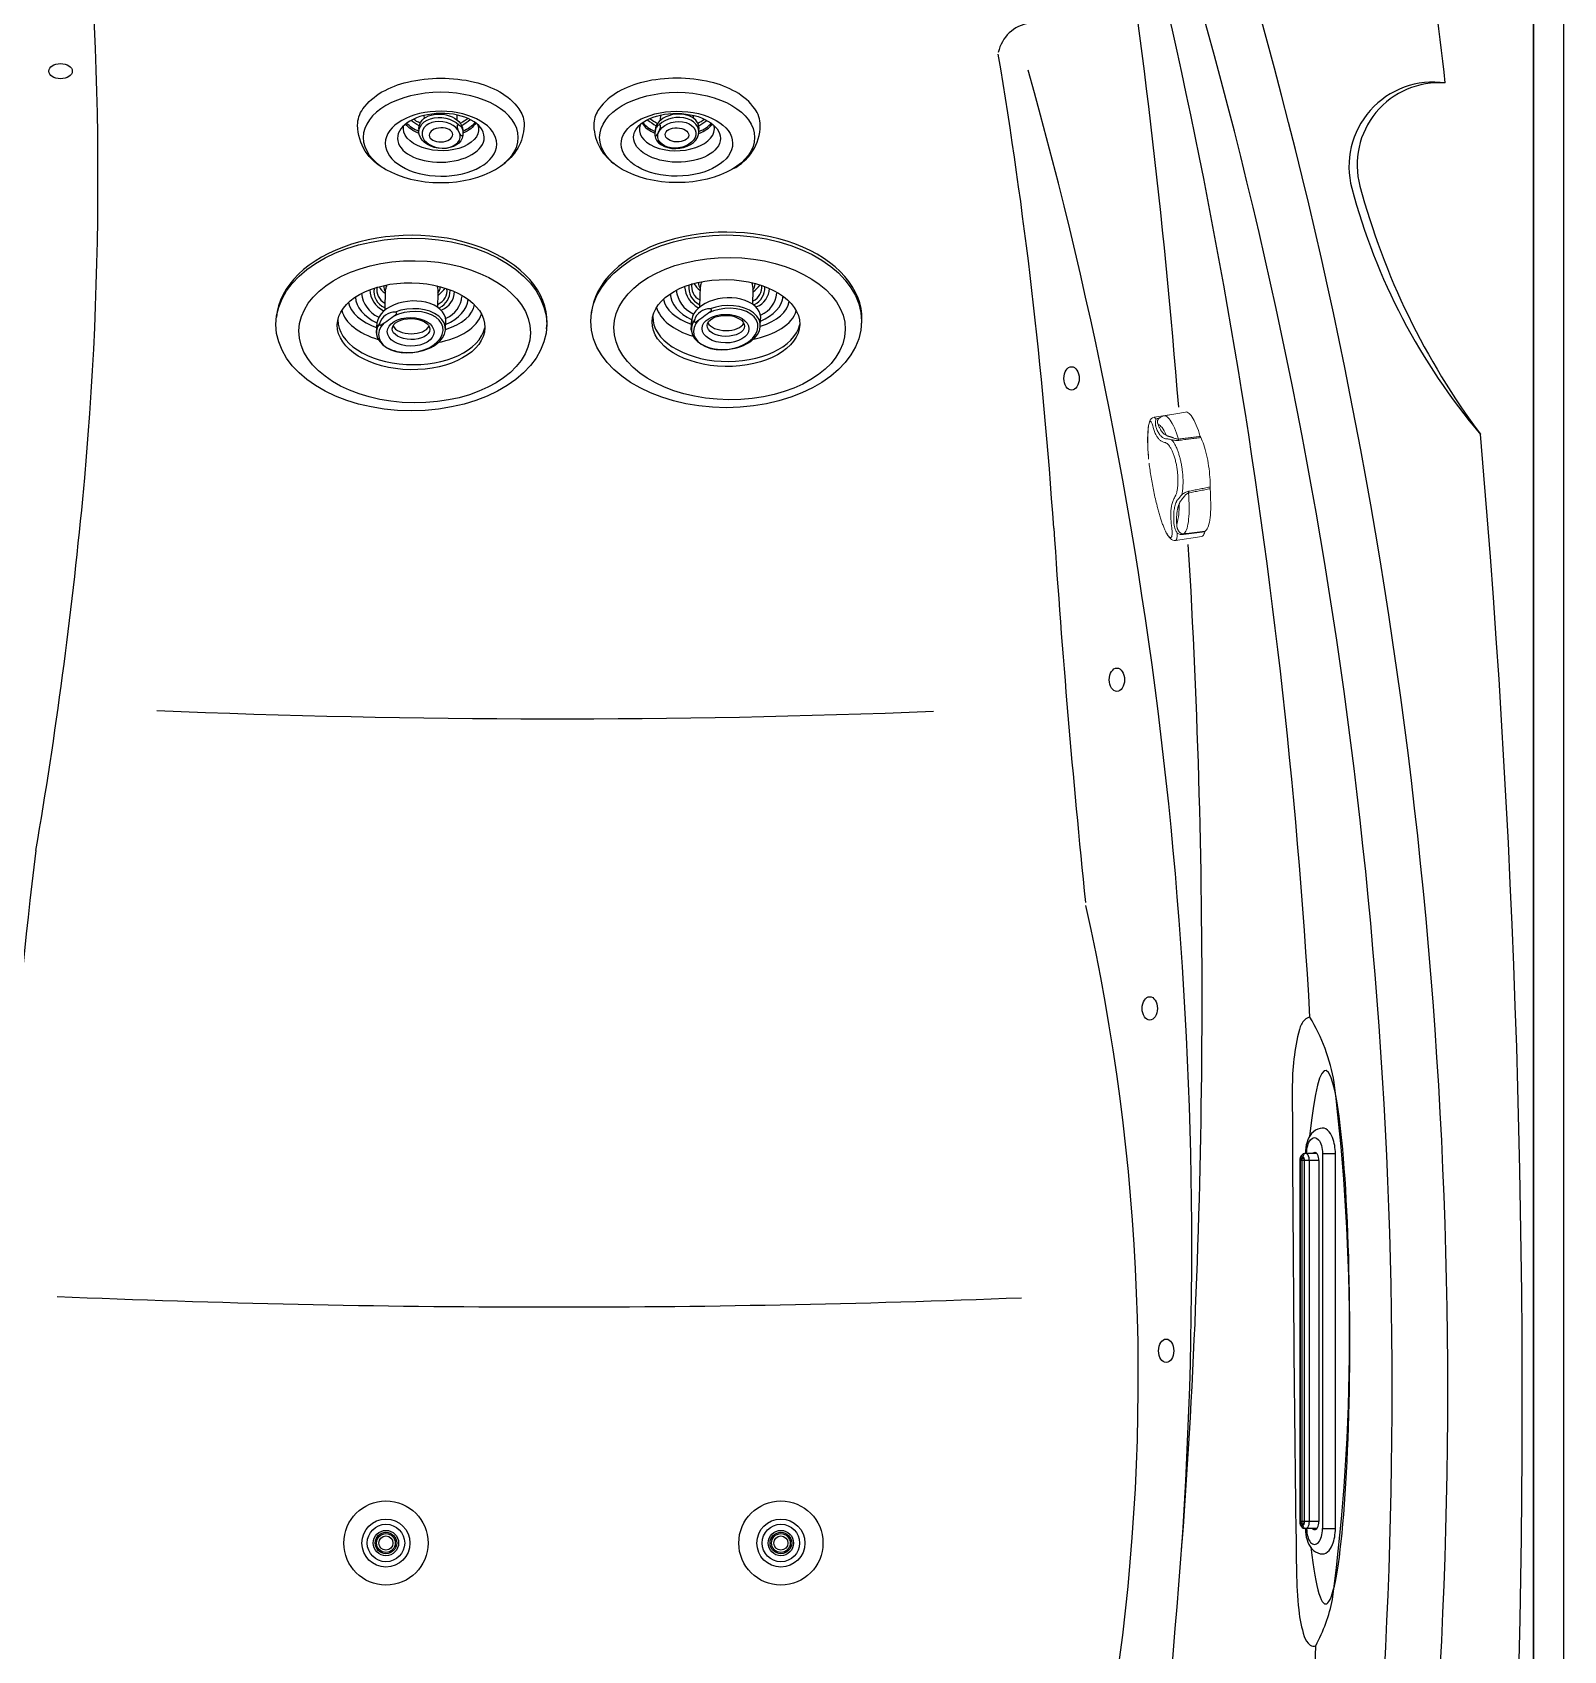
# Model space of a CAD drawing. Extents: x 528 to 612, y 788 to 934.
# Drawn here: x 579.63 to 612.3, y 842.09 to 876.61 of the extents above; entities that cross this region are included whole.
import ezdxf

# ---------------------------------------------------------------- set-up
doc = ezdxf.new("R2010")
doc.units = 0
doc.header["$MEASUREMENT"] = 0
for name, color, linetype in [('1', 4, 'Continuous'), ('1_CYAN', 4, 'Continuous'), ('2', 7, 'Continuous'), ('DIM', 3, 'Continuous')]:
    doc.layers.add(name, color=color, linetype=linetype)

# ---------------------------------------------------------------- blocks, each defined once
blk = doc.blocks.new('MJET')
at = {"layer": '1', "color": 3}
for p, q in [((-0.946, -0.157), (-0.852, -0.104)), ((-0.554, -0.74), (-0.502, -0.71))]:
    blk.add_line(p, q, dxfattribs=at)
at = {"layer": '1'}
blk.add_lwpolyline([(0.046, -2.04, 0.159602), (0.288, -1.764, 0.106361), (0.39, -1.23, 0.071169), (0.294, -0.656, 0.057483), (0, 0, 0.057483), (-0.436, 0.572, 0.071169), (-0.895, 0.93, 0.106361), (-1.412, 1.095, 0.139254), (-1.729, 1.037, 0.159602)], format="xyb", dxfattribs=at)
for centre, radius, start, end in [((-1.222, 0.134), 1.036, 119.3208, 174.577), ((-0.481, -1.132), 1.05, 236.7737, 300.1392)]:
    blk.add_arc(centre, radius, start, end, dxfattribs=at)
at = {"layer": '1', "color": 3}
for centre, radius, start, end in [((-0.134, -0.092), 0.966, 169.3755, 182.7087), ((-0.077, -0.06), 0.966, 172.9807, 184.5691), ((-1.256, -0.243), 0.0367, 125.7131, 173.0988), ((-1.077, -0.503), 0.352, 100.3995, 124.643), ((-1.136, -0.322), 0.165, 61.4818, 91.5367), ((-1.07, -0.2), 0.0266, 348.2864, 61.4818), ((-0.134, -0.092), 0.966, 238.8747, 251.0567), ((-0.077, -0.06), 0.966, 237.3676, 247.1634)]:
    blk.add_arc(centre, radius, start, end, dxfattribs=at)
at = {"layer": '1'}
blk.add_ellipse((-1.085, -0.649), major_axis=(-0.847, 1.421), ratio=0.582043, dxfattribs=at)
at = {"layer": '1', "color": 3}
for centre, major_axis, ratio in [((-1.202, -0.713), (-0.617, 1.016), 0.582633), ((-1.093, -0.651), (-0.462, 0.802), 0.562663), ((-1.041, -0.616), (-0.255, 0.321), 0.687109), ((-1.04, -0.617), (-0.121, 0.22), 0.601926)]:
    blk.add_ellipse(centre, major_axis=major_axis, ratio=ratio, dxfattribs=at)
for centre, major_axis, ratio, start_param, end_param in [((-0.931, -0.553), (-0.427, 0.679), 0.579291, 6.026519, 9.533585), ((-0.678, -0.427), (-0.427, 0.679), 0.579291, 6.578896, 7.179786), ((-0.644, -0.404), (-0.427, 0.679), 0.579291, 6.646969, 7.192996), ((-1.006, -0.596), (-0.285, 0.376), 0.697464, 6.107579, 11.857587), ((-1.168, -0.222), (-0.124, -0.017), 0.236606, 6.126494, 9.424778), ((-0.941, -0.561), (-0.285, 0.376), 0.697464, 2.921818, 6.286736), ((-0.678, -0.427), (-0.427, 0.679), 0.579291, 8.429339, 8.995074), ((-0.644, -0.404), (-0.427, 0.679), 0.579291, 8.436954, 8.937403)]:
    blk.add_ellipse(centre, major_axis=major_axis, ratio=ratio, start_param=start_param, end_param=end_param, dxfattribs=at)
blk = doc.blocks.new('WATERFALL')
at = {"layer": '1'}
for p, q in [((4, 0), (-4, 0)), ((-4, -0.396), (-3.999, -0.638)), ((-4, -0.632), (-3.999, -0.658)), ((-3.85, -0.351), (3.85, -0.351)), ((4, -0.396), (3.999, -0.638)), ((4, -0.632), (3.999, -0.658))]:
    blk.add_line(p, q, dxfattribs=at)
at = {"layer": '1', "color": 3, "linetype": 'Continuous'}
for p, q in [((-4, -0.273), (-4, 0)), ((4, -0.273), (4, 0.001)), ((-4, -0.273), (4, -0.273)), ((-3.9, -0.695), (-3.9, -0.679)), ((-3.85, -0.556), (3.85, -0.556)), ((-3.85, -0.556), (-3.85, -0.758)), ((3.85, -0.658), (-3.85, -0.658)), ((-3.85, -0.663), (3.85, -0.663)), ((3.85, -0.351), (3.85, -0.556)), ((3.85, -0.556), (3.85, -0.758)), ((3.9, -0.695), (3.9, -0.679)), ((-3.925, -0.695), (-3.925, -0.711)), ((-3.85, -0.718), (3.85, -0.718)), ((-3.85, -0.748), (3.85, -0.748)), ((3.925, -0.695), (3.925, -0.711))]:
    blk.add_line(p, q, dxfattribs=at)
at = {"layer": '1', "color": 3}
blk.add_line((-3.85, -0.351), (-3.85, -0.556), dxfattribs=at)
at = {"layer": '1', "linetype": 'Continuous'}
blk.add_line((-3.85, -0.758), (3.85, -0.758), dxfattribs=at)
at = {"layer": '1'}
for centre, radius, start, end in [((-4.005, -0.96), 0.96, 89.7026, 110.5473), ((4.005, -0.96), 0.96, 69.4527, 90.2974), ((-4.38, -0.276), 0.162, 137.3529, 196.1624), ((-4.219, -0.258), 0.323, 191.3089, 230.2531), ((-4.199, -0.443), 0.408, 110.5473, 137.3529), ((4.199, -0.443), 0.408, 42.6471, 69.4527), ((4.219, -0.258), 0.323, 309.7469, 348.6911), ((4.38, -0.276), 0.162, 343.8376, 42.6471), ((-4.094, -0.107), 0.519, 230.3167, 253.2943), ((-4.004, 0.171), 0.811, 252.8804, 270.2955), ((-3.91, -0.443), 0.11, 169.5931, 190.5464), ((-3.943, -0.453), 0.0809, 117.1348, 158.7066), ((-3.958, -0.443), 0.0631, 198.2934, 228.5703), ((-3.917, -0.652), 0.0826, 185.5312, 225.4143), ((-3.859, -0.606), 0.255, 87.9371, 118.1535), ((3.859, -0.606), 0.255, 61.8465, 92.0629), ((3.917, -0.652), 0.0826, 314.5857, 354.4688), ((3.943, -0.453), 0.0809, 21.2934, 62.8652), ((3.95, -0.633), 0.0493, 354.0691, 39.2593), ((3.958, -0.443), 0.0631, 311.4297, 341.7066), ((4.004, 0.171), 0.811, 269.7045, 287.1196), ((3.91, -0.443), 0.11, 349.4536, 10.4069), ((4.094, -0.107), 0.519, 286.7057, 309.6833), ((-3.858, -0.593), 0.166, 225.4143, 272.815), ((3.858, -0.593), 0.166, 267.185, 314.5857)]:
    blk.add_arc(centre, radius, start, end, dxfattribs=at)
at = {"layer": '1', "color": 3, "linetype": 'Continuous'}
for centre, radius, start, end in [((-3.95, -0.633), 0.0493, 140.7407, 185.9309), ((-3.933, -0.626), 0.0679, 190.5036, 252.9656), ((-3.93, -0.649), 0.0751, 119.3743, 140.7407), ((-3.86, -0.775), 0.22, 87.5101, 119.3743), ((-3.893, -0.7), 0.0319, 125.8154, 171.1791), ((-3.872, -0.73), 0.0693, 108.3606, 125.8154), ((-3.876, -0.7), 0.0321, 119.8351, 135.4578), ((-3.847, -0.805), 0.148, 91.2486, 108.3606), ((-3.867, -0.717), 0.0511, 107.1562, 119.8351), ((-3.85, -0.77), 0.106, 89.5501, 107.1562), ((3.86, -0.775), 0.22, 60.6257, 92.4899), ((3.847, -0.805), 0.148, 71.6394, 88.7514), ((3.85, -0.77), 0.106, 72.8438, 90.4499), ((3.867, -0.717), 0.0511, 60.1649, 72.8438), ((3.876, -0.7), 0.0321, 44.5422, 60.1649), ((3.872, -0.73), 0.0693, 54.1846, 71.6394), ((3.92, -0.673), 0.0225, 207.2341, 269.8666), ((3.893, -0.7), 0.0319, 8.8209, 54.1846), ((3.933, -0.626), 0.0679, 287.0344, 349.4964), ((3.93, -0.649), 0.0751, 39.2593, 60.6257), ((-3.922, -0.59), 0.105, 252.9656, 268.2617), ((-3.906, -0.711), 0.0194, 179.0129, 218.493), ((-3.881, -0.691), 0.0512, 218.493, 247.8988), ((-3.883, -0.693), 0.0165, 186.2572, 229.3653), ((-3.851, -0.619), 0.13, 247.8988, 270.493), ((-3.861, -0.667), 0.0505, 229.3653, 264.7528), ((-3.814, -0.15), 0.57, 264.7528, 266.3621), ((-3.814, -0.15), 0.57, 264.7528, 266.3621), ((3.814, -0.15), 0.57, 273.6379, 275.2472), ((3.851, -0.619), 0.13, 269.507, 292.1012), ((3.861, -0.667), 0.0505, 275.2472, 310.6347), ((3.883, -0.693), 0.0165, 310.6347, 353.7428), ((3.881, -0.691), 0.0512, 292.1012, 321.507), ((3.906, -0.711), 0.0194, 321.507, 0.9871), ((3.922, -0.59), 0.105, 271.7383, 287.0344)]:
    blk.add_arc(centre, radius, start, end, dxfattribs=at)
at = {"layer": '1', "color": 3, "linetype": 'Continuous', "extrusion": (0, 0, -1)}
blk.add_ellipse((-4, -0.443), major_axis=(0.34, 0), ratio=0.499996, start_param=1.570796, end_param=4.712389, dxfattribs=at)
at = {"layer": '1', "color": 3, "linetype": 'Continuous'}
blk.add_ellipse((4, -0.443), major_axis=(-0.34, 0), ratio=0.499996, start_param=1.570796, end_param=4.712389, dxfattribs=at)
blk = doc.blocks.new('LJET')
at = {"layer": '1', "color": 3}
for p, q in [((-2.143, -0.4), (-1.929, -0.301)), ((-1.616, -0.328), (-1.229, -0.136)), ((-1.031, -1.293), (-0.779, -1.168)), ((-1.359, -1.649), (-1.204, -1.578))]:
    blk.add_line(p, q, dxfattribs=at)
for centre, radius, start, end in [((-1.185, -0.242), 0.634, 124.3704, 182.4582), ((-1.11, -0.3), 0.54, 121.8745, 179.9724), ((-1.192, -0.272), 0.388, 109.9312, 183.3398), ((-1.168, -0.258), 0.324, 106.9548, 180.1627), ((-0.946, -0.194), 0.359, 144.2268, 174.9865), ((-1.112, -0.23), 0.177, 111.2597, 155.5931), ((-1.128, -0.353), 0.239, 90.6253, 115.0516), ((-1.95, -0.383), 0.00975, 134.2269, 197.8107), ((-1.923, -0.374), 0.0373, 197.8107, 245.45), ((-1.922, -0.411), 0.0494, 104.0054, 134.2269), ((1.345, 5.821), 7.042, 242.2026, 245.3315), ((-1.86, -0.695), 0.34, 25.5637, 102.515), ((-1.556, -0.428), 0.155, 255.7608, 264.2701), ((-1.569, -0.57), 0.0126, 258.2119, 332.1283), ((-1.615, -0.554), 0.0616, 339.2053, 5.2417), ((-0.798, -1.006), 0.405, 235.3586, 299.1938), ((-0.781, -1.02), 0.32, 232.3148, 304.5918), ((-0.32, 0.034), 1.313, 248.3685, 257.4553), ((-0.912, -0.836), 0.357, 291.7901, 318.489), ((-0.73, -0.978), 0.187, 256.6364, 300.2021), ((-0.81, -1.134), 0.554, 230.7677, 292.8421), ((-0.772, -1.077), 0.425, 229.4227, 296.953)]:
    blk.add_arc(centre, radius, start, end, dxfattribs=at)
for centre, major_axis, ratio in [((-1.734, -1.107), (-1.139, 2.191), 0.614195), ((-1.666, -0.983), (-0.712, 1.404), 0.589139), ((-1.775, -1.031), (-0.231, 0.443), 0.610172), ((-1.719, -1.01), (-0.181, 0.357), 0.559139)]:
    blk.add_ellipse(centre, major_axis=major_axis, ratio=ratio, dxfattribs=at)
for centre, major_axis, ratio, start_param, end_param in [((-1.564, -0.944), (-0.712, 1.404), 0.589139, 6.281287, 9.305468), ((-1.294, -0.8), (-0.668, 1.35), 0.535637, 0.150745, 1.094175), ((-1.185, -0.735), (-0.591, 1.211), 0.521791, 0.110824, 1.017348), ((-1.105, -0.703), (-0.539, 1.077), 0.599515, 0.044816, 0.920563), ((-1.75, -1.026), (-0.401, 0.62), 0.630636, 5.78793, 11.416508), ((-1.6, -0.955), (-0.401, 0.62), 0.630636, 2.982357, 6.275879), ((-1.78, -1.039), (-0.401, 0.563), 0.63161, 5.627431, 11.492994), ((-1.61, -0.952), (-0.181, 0.357), 0.559139, 0.295266, 2.87691), ((-1.294, -0.8), (-0.668, 1.35), 0.535637, 1.957587, 3.003279), ((-1.185, -0.735), (-0.591, 1.211), 0.521791, 2.159716, 3.091487), ((-1.105, -0.703), (-0.539, 1.077), 0.599515, 2.227435, 3.10684)]:
    blk.add_ellipse(centre, major_axis=major_axis, ratio=ratio, start_param=start_param, end_param=end_param, dxfattribs=at)
at = {"layer": '1_CYAN'}
blk.add_ellipse((-1.63, -0.971), major_axis=(-1.354, 2.552), ratio=0.637723, dxfattribs=at)
blk.add_ellipse((-1.574, -0.949), major_axis=(-1.354, 2.552), ratio=0.637723, start_param=3.056662, end_param=6.230777, dxfattribs=at)
blk = doc.blocks.new('2010 FLAIR')
at = {"layer": '1', "color": 3}
blk.add_line((83.429, 7.787), (83.429, 76.321), dxfattribs=at)
at = {"layer": '1', "color": 3, "linetype": 'Continuous'}
blk.add_line((83.429, 76.285), (83.429, 7.785), dxfattribs=at)
at = {"layer": '1', "color": 3, "lineweight": 5}
for p, q in [((75.664, 62.848), (75.33, 62.797)), ((76.002, 62.91), (75.547, 62.827)), ((75.395, 60.905), (75.397, 60.897)), ((75.786, 60.171), (76.354, 60.258))]:
    blk.add_line(p, q, dxfattribs=at)
at = {"layer": '1'}
blk.add_lwpolyline([(76.321, 84.071), (7.75, 84.071, 0.414214), (0, 76.321), (0, 7.75, 0.414214), (7.75, 0), (76.321, 0, 0.414214), (84.071, 7.75), (84.071, 76.321, 0.414214)], format="xyb", close=True, dxfattribs=at)
at = {"layer": '1', "color": 3, "lineweight": 5, "flags": 128}
for points in [[(75.853, 62.333), (75.831, 62.398), (75.81, 62.46), (75.787, 62.517), (75.765, 62.57), (75.743, 62.619), (75.72, 62.663), (75.698, 62.702), (75.676, 62.736), (75.654, 62.765), (75.632, 62.789), (75.612, 62.807), (75.591, 62.819), (75.571, 62.826), (75.553, 62.828), (75.547, 62.827)], [(76.002, 62.91), (76.02, 62.911), (76.039, 62.906), (76.059, 62.896), (76.079, 62.88), (76.1, 62.86), (76.122, 62.834), (76.143, 62.803), (76.165, 62.767), (76.187, 62.726), (76.21, 62.681), (76.232, 62.631), (76.254, 62.577), (76.276, 62.519), (76.297, 62.457), (76.318, 62.391)], [(75.33, 62.796), (75.299, 62.786), (75.274, 62.77), (75.26, 62.755), (75.254, 62.746), (75.247, 62.735), (75.24, 62.72), (75.232, 62.698), (75.224, 62.667), (75.216, 62.626), (75.208, 62.571), (75.202, 62.5), (75.198, 62.412), (75.196, 62.344), (75.196, 62.268), (75.198, 62.185), (75.201, 62.119), (75.205, 62.05), (75.21, 61.98), (75.216, 61.908)], [(75.418, 62.644), (75.438, 62.637), (75.458, 62.624), (75.479, 62.604), (75.501, 62.578), (75.523, 62.547), (75.545, 62.509), (75.567, 62.466), (75.59, 62.417)], [(76.525, 61.31), (76.526, 61.358), (76.526, 61.409), (76.525, 61.463), (76.522, 61.52), (76.517, 61.578), (76.512, 61.638), (76.504, 61.698), (76.496, 61.76), (76.486, 61.821), (76.476, 61.882), (76.464, 61.941), (76.451, 62), (76.438, 62.056), (76.423, 62.111), (76.408, 62.162), (76.393, 62.21), (76.377, 62.255), (76.361, 62.296), (76.345, 62.333), (76.328, 62.365)], [(75.964, 60.312), (75.981, 60.326), (75.996, 60.345), (76.01, 60.37), (76.024, 60.4), (76.035, 60.435), (76.046, 60.475), (76.055, 60.52), (76.063, 60.57), (76.069, 60.624), (76.074, 60.682), (76.078, 60.745), (76.08, 60.811), (76.08, 60.88), (76.079, 60.952), (76.076, 61.027), (76.072, 61.105), (76.067, 61.184)], [(76.526, 61.275), (76.532, 61.196), (76.536, 61.119), (76.539, 61.044), (76.541, 60.972), (76.541, 60.902), (76.54, 60.836), (76.537, 60.773), (76.533, 60.713), (76.527, 60.658), (76.52, 60.607), (76.512, 60.56), (76.502, 60.517), (76.491, 60.48), (76.479, 60.447), (76.466, 60.419), (76.451, 60.397), (76.436, 60.38), (76.419, 60.368)], [(75.398, 60.895), (75.397, 60.897), (75.397, 60.897)], [(75.58, 60.36), (75.584, 60.353), (75.605, 60.313), (75.629, 60.271), (75.653, 60.238), (75.68, 60.209), (75.703, 60.19), (75.731, 60.177), (75.761, 60.17), (75.785, 60.171)], [(76.354, 60.258), (76.362, 60.261), (76.375, 60.27), (76.386, 60.283), (76.396, 60.302), (76.405, 60.326), (76.413, 60.355)]]:
    blk.add_lwpolyline(points, dxfattribs=at)
at = {"layer": '1'}
for centre in [(58.942, 38.786), (67.369, 38.786)]:
    blk.add_circle(centre, 0.898, dxfattribs=at)
at = {"layer": '1', "color": 3}
for centre in [(58.942, 38.786), (67.369, 38.786)]:
    blk.add_circle(centre, 0.512, dxfattribs=at)
at = {"layer": '1', "linetype": 'Continuous'}
for centre, radius in [((58.942, 38.786), 0.4), ((58.942, 38.786), 0.27), ((58.942, 38.786), 0.23), ((67.369, 38.786), 0.4), ((67.369, 38.786), 0.27), ((67.369, 38.786), 0.23), ((58.942, 38.786), 0.2), ((58.942, 38.786), 0.15), ((67.369, 38.786), 0.2), ((67.369, 38.786), 0.15)]:
    blk.add_circle(centre, radius, dxfattribs=at)
at = {"layer": '1', "color": 3}
for centre, radius, start, end in [((-27.818, 42.035), 109.417, 340.03514, 19.96486), ((-51.839, 42.542), 130.71, 3.27294, 16.2523), ((-173.592, 40.592), 256.818, 6.55925, 8.22334), ((-19.454, 67.898), 72.252, 354.56093, 6.19483), ((72.779, 70.421), 0.787, 97.8986, 168.2532), ((-16.5, 45.001), 92.637, 356.04879, 15.78605), ((81.287, 68.149), 1.798, 81.7573, 194.9948), ((92.649, 71.192), 13.561, 194.9948, 220.2279), ((-155.019, 41.853), 238.206, 351.52476, 4.95666), ((-47.577, 70.576), 100.502, 350.25149, 354.56093), ((141.085, 42.315), 90.314, 172.84846, 187.39729), ((83.193, 48.532), 4.912, 165.7564, 180.7055), ((78.874, 49.629), 0.456, 136.037, 165.7564), ((78.692, 49.803), 0.204, 99.8327, 136.037), ((75.196, 47.925), 4.038, 9.7587, 30.9963), ((1044.211, 51.653), 965.936, 180.188735, 180.799424), ((35.395, 43.235), 44.109, 352.635, 6.998), ((62.517, 295.056), 251.235, 267.58349, 272.27737), ((-696.282, 98.317), 774.5, 354.490972, 355.594375), ((87.67, 38.306), 9.301, 180.7994, 185.8502), ((81.169, 37.64), 2.766, 185.8502, 197.8534), ((75.423, 38.37), 3.8, 332.183, 348.0229), ((-55.403, 42.033), 134.298, 345.96828, 357.68014), ((78.912, 36.913), 0.395, 197.8534, 230.5976), ((78.731, 36.693), 0.11, 230.5976, 298.5535)]:
    blk.add_arc(centre, radius, start, end, dxfattribs=at)
at = {"layer": '1', "color": 3, "linetype": 'Continuous'}
blk.add_arc((-28.463, 42.035), 108.874, 342.52739, 19.85423, dxfattribs=at)
at = {"layer": '1', "color": 2}
for centre, radius, start, end in [((-83.289, 50.403), 159.645, 4.53033, 8.88517), ((-29.102, 53.592), 102.521, 3.82528, 9.51916), ((81.414, 68.183), 1.75, 85.7344, 195), ((94.762, 71.76), 15.568, 195, 216.7983), ((299.208, 75.523), 226.52, 183.82014, 185.84603), ((-83.289, 50.403), 159.645, 355.83408, 3.47765), ((62.538, 257.37), 201.004, 267.58149, 272.30606), ((29.333, 42.328), 45.662, 351.7589, 12.7224)]:
    blk.add_arc(centre, radius, start, end, dxfattribs=at)
at = {"layer": '1', "color": 3, "lineweight": 5}
for centre, radius, start, end in [((75.586, 62.595), 0.234, 99.7017, 130.5783), ((74.574, 60.877), 1.292, 343.757, 2.8308)]:
    blk.add_arc(centre, radius, start, end, dxfattribs=at)
at = {"layer": '1', "color": 2}
for centre, major_axis in [((51.999, 70.18), (0.25, 0)), ((73.571, 63.627), (0, -0.25)), ((74.539, 57.2), (0, -0.25)), ((75.239, 50.189), (0, -0.25)), ((75.589, 42.886), (0, -0.25))]:
    blk.add_ellipse(centre, major_axis=major_axis, ratio=0.649149, dxfattribs=at)
blk.add_ellipse((78.991, 43.177), major_axis=(-0.002, 5.691), ratio=0.09087, start_param=2.477795, end_param=7.002937, dxfattribs=at)
at = {"layer": '1', "color": 3, "lineweight": 5}
for points, knots in [([(75.314, 62.585), (75.309, 62.604), (75.299, 62.64), (75.284, 62.678), (75.269, 62.702), (75.255, 62.711), (75.241, 62.704), (75.229, 62.682), (75.218, 62.645), (75.209, 62.594), (75.202, 62.531), (75.197, 62.457), (75.194, 62.374), (75.194, 62.284), (75.196, 62.189), (75.2, 62.102), (75.205, 62.028), (75.209, 61.968), (75.213, 61.931), (75.215, 61.913)], [0, 0, 0, 0, 0.063484, 0.126901, 0.190155, 0.253356, 0.316292, 0.379312, 0.442067, 0.5049, 0.567657, 0.630709, 0.693475, 0.75626, 0.819234, 0.882463, 0.92455, 0.963754, 1, 1, 1, 1]), ([(75.556, 62.262), (75.538, 62.267), (75.503, 62.276), (75.455, 62.309), (75.412, 62.355), (75.374, 62.415), (75.341, 62.489), (75.324, 62.55), (75.315, 62.58)], [0, 0, 0, 0, 0.168138, 0.334456, 0.498855, 0.66418, 0.831265, 1, 1, 1, 1]), ([(75.373, 62.753), (75.368, 62.763), (75.357, 62.783), (75.343, 62.796), (75.334, 62.796), (75.33, 62.796)], [0, 0, 0, 0, 0.365651, 0.715696, 1, 1, 1, 1]), ([(75.361, 62.645), (75.36, 62.66), (75.358, 62.688), (75.363, 62.726), (75.37, 62.744), (75.373, 62.753)], [0, 0, 0, 0, 0.341185, 0.674972, 1, 1, 1, 1]), ([(75.375, 62.583), (75.372, 62.593), (75.366, 62.61), (75.363, 62.63), (75.361, 62.64)], [0, 0, 0, 0, 0.53575, 1, 1, 1, 1]), ([(75.373, 62.753), (75.381, 62.759), (75.396, 62.769), (75.425, 62.781), (75.446, 62.789), (75.457, 62.791), (75.457, 62.791)], [0, 0, 0, 0, 0.374355, 0.709003, 0.998047, 1, 1, 1, 1]), ([(75.555, 62.345), (75.537, 62.354), (75.5, 62.372), (75.452, 62.424), (75.409, 62.493), (75.386, 62.553), (75.375, 62.583)], [0, 0, 0, 0, 0.250073, 0.500007, 0.749934, 1, 1, 1, 1]), ([(75.42, 62.758), (75.419, 62.756), (75.414, 62.75), (75.409, 62.737), (75.405, 62.721), (75.404, 62.704), (75.405, 62.692), (75.405, 62.686)], [0, 0, 0, 0, 0.132144, 0.344057, 0.563814, 0.77666, 1, 1, 1, 1]), ([(75.418, 62.644), (75.421, 62.635), (75.428, 62.616), (75.439, 62.589), (75.452, 62.563), (75.464, 62.54), (75.477, 62.52), (75.489, 62.502), (75.501, 62.486), (75.521, 62.463), (75.55, 62.437), (75.576, 62.424), (75.59, 62.417)], [0, 0, 0, 0, 0.07852, 0.157057, 0.245738, 0.332619, 0.403735, 0.474719, 0.54563, 0.616529, 0.807972, 1, 1, 1, 1]), ([(75.43, 62.77), (75.427, 62.768), (75.424, 62.764), (75.421, 62.76), (75.42, 62.758)], [0, 0, 0, 0, 0.739688, 1, 1, 1, 1]), ([(75.59, 62.338), (75.584, 62.338), (75.572, 62.339), (75.561, 62.343), (75.555, 62.345)], [0, 0, 0, 0, 0.464241, 1, 1, 1, 1]), ([(75.797, 61.143), (75.804, 61.162), (75.817, 61.199), (75.83, 61.27), (75.839, 61.35), (75.842, 61.437), (75.84, 61.529), (75.833, 61.624), (75.821, 61.719), (75.803, 61.813), (75.781, 61.904), (75.756, 61.988), (75.727, 62.063), (75.695, 62.129), (75.661, 62.183), (75.627, 62.224), (75.592, 62.252), (75.57, 62.259), (75.559, 62.262)], [0, 0, 0, 0, 0.062826, 0.125568, 0.188172, 0.250587, 0.312891, 0.375107, 0.437431, 0.499604, 0.561846, 0.624065, 0.686493, 0.748896, 0.811535, 0.874236, 0.937092, 1, 1, 1, 1]), ([(75.702, 62.319), (75.688, 62.323), (75.66, 62.332), (75.623, 62.337), (75.603, 62.337), (75.593, 62.338)], [0, 0, 0, 0, 0.325031, 0.658824, 1, 1, 1, 1]), ([(75.623, 62.398), (75.626, 62.397), (75.632, 62.395), (75.642, 62.393), (75.653, 62.39), (75.664, 62.387), (75.679, 62.383), (75.697, 62.378), (75.718, 62.37), (75.732, 62.364), (75.739, 62.361)], [0, 0, 0, 0, 0.106462, 0.216561, 0.318676, 0.417774, 0.527303, 0.697821, 0.855059, 1, 1, 1, 1]), ([(75.861, 62.306), (75.849, 62.305), (75.831, 62.304), (75.806, 62.304), (75.779, 62.306), (75.743, 62.311), (75.716, 62.316), (75.702, 62.319)], [0, 0, 0, 0, 0.212694, 0.324179, 0.440952, 0.704816, 1, 1, 1, 1]), ([(75.921, 61.141), (75.926, 61.163), (75.936, 61.206), (75.945, 61.281), (75.949, 61.358), (75.95, 61.43), (75.948, 61.497), (75.945, 61.556), (75.939, 61.626), (75.929, 61.706), (75.914, 61.795), (75.896, 61.881), (75.875, 61.965), (75.85, 62.044), (75.827, 62.108), (75.806, 62.158), (75.787, 62.197), (75.764, 62.24), (75.735, 62.283), (75.713, 62.307), (75.702, 62.319)], [0, 0, 0, 0, 0.066919, 0.130982, 0.192196, 0.250564, 0.293003, 0.335093, 0.376837, 0.438785, 0.499974, 0.56117, 0.623125, 0.685849, 0.749352, 0.787965, 0.827845, 0.868992, 0.933067, 1, 1, 1, 1]), ([(75.739, 62.361), (75.75, 62.357), (75.769, 62.348), (75.799, 62.338), (75.827, 62.332), (75.845, 62.333), (75.853, 62.333)], [0, 0, 0, 0, 0.329514, 0.597142, 0.81376, 1, 1, 1, 1]), ([(75.853, 62.333), (75.854, 62.328), (75.857, 62.317), (75.86, 62.31), (75.861, 62.306)], [0, 0, 0, 0, 0.5, 1, 1, 1, 1]), ([(76.318, 62.391), (76.319, 62.388), (76.323, 62.377), (76.326, 62.37), (76.328, 62.365)], [0, 0, 0, 0, 0.345293, 1, 1, 1, 1]), ([(75.225, 61.819), (75.232, 61.77), (75.245, 61.672), (75.269, 61.52), (75.296, 61.367), (75.326, 61.212), (75.359, 61.057), (75.384, 60.955), (75.396, 60.903)], [0, 0, 0, 0, 0.168663, 0.335965, 0.501974, 0.66666, 0.832621, 1, 1, 1, 1]), ([(75.876, 61.086), (75.884, 61.094), (75.898, 61.111), (75.914, 61.131), (75.921, 61.141)], [0, 0, 0, 0, 0.504865, 1, 1, 1, 1]), ([(75.921, 61.141), (75.933, 61.15), (75.956, 61.169), (75.992, 61.192), (76.028, 61.21), (76.052, 61.216), (76.064, 61.219)], [0, 0, 0, 0, 0.295279, 0.559239, 0.787228, 1, 1, 1, 1]), ([(75.973, 61.106), (75.97, 61.102), (75.964, 61.094), (75.955, 61.082), (75.945, 61.07), (75.935, 61.057), (75.928, 61.049), (75.924, 61.045)], [0, 0, 0, 0, 0.169032, 0.362289, 0.538985, 0.789623, 1, 1, 1, 1]), ([(76.067, 61.184), (76.059, 61.182), (76.042, 61.176), (76.019, 61.159), (75.995, 61.135), (75.981, 61.116), (75.973, 61.106)], [0, 0, 0, 0, 0.186236, 0.402857, 0.670478, 1, 1, 1, 1]), ([(76.064, 61.219), (76.064, 61.214), (76.065, 61.204), (76.066, 61.191), (76.067, 61.184)], [0, 0, 0, 0, 0.5, 1, 1, 1, 1]), ([(76.525, 61.31), (76.525, 61.306), (76.525, 61.296), (76.525, 61.283), (76.526, 61.275)], [0, 0, 0, 0, 0.345292, 1, 1, 1, 1]), ([(75.398, 60.895), (75.406, 60.862), (75.423, 60.796), (75.452, 60.697), (75.483, 60.602), (75.514, 60.513), (75.546, 60.433), (75.578, 60.364), (75.608, 60.307), (75.635, 60.265), (75.66, 60.238), (75.681, 60.227), (75.697, 60.233), (75.709, 60.255), (75.716, 60.293), (75.717, 60.346), (75.714, 60.411), (75.707, 60.464), (75.704, 60.491)], [0, 0, 0, 0, 0.0629563, 0.1258438, 0.188571, 0.2511104, 0.3132462, 0.3756987, 0.4379528, 0.5000669, 0.5621821, 0.6244343, 0.686859, 0.7489466, 0.8115134, 0.874211, 0.9370812, 1, 1, 1, 1]), ([(75.703, 60.497), (75.698, 60.539), (75.689, 60.622), (75.687, 60.736), (75.693, 60.842), (75.71, 60.937), (75.736, 61.023), (75.761, 61.071), (75.773, 61.095)], [0, 0, 0, 0, 0.167454, 0.333461, 0.498171, 0.664065, 0.831322, 1, 1, 1, 1]), ([(75.754, 60.547), (75.752, 60.591), (75.747, 60.68), (75.755, 60.798), (75.773, 60.905), (75.796, 60.964), (75.807, 60.994)], [0, 0, 0, 0, 0.250077, 0.500006, 0.749934, 1, 1, 1, 1]), ([(75.807, 60.994), (75.811, 61.002), (75.818, 61.017), (75.828, 61.031), (75.832, 61.037)], [0, 0, 0, 0, 0.535763, 1, 1, 1, 1]), ([(75.865, 60.94), (75.863, 60.935), (75.858, 60.925), (75.852, 60.909), (75.847, 60.892), (75.842, 60.875), (75.837, 60.857), (75.833, 60.839), (75.829, 60.821), (75.824, 60.796), (75.819, 60.763), (75.815, 60.723), (75.812, 60.677), (75.81, 60.626), (75.811, 60.571), (75.814, 60.533), (75.815, 60.515)], [0, 0, 0, 0, 0.047781, 0.095476, 0.143107, 0.190691, 0.23825, 0.285802, 0.333368, 0.380968, 0.474345, 0.567826, 0.66156, 0.778574, 0.892344, 1, 1, 1, 1]), ([(75.835, 61.04), (75.841, 61.047), (75.854, 61.061), (75.869, 61.078), (75.876, 61.086)], [0, 0, 0, 0, 0.502949, 1, 1, 1, 1]), ([(75.924, 61.045), (75.919, 61.038), (75.909, 61.026), (75.896, 61.009), (75.888, 60.997), (75.885, 60.992)], [0, 0, 0, 0, 0.334213, 0.65802, 1, 1, 1, 1]), ([(75.765, 60.47), (75.763, 60.482), (75.758, 60.508), (75.756, 60.533), (75.754, 60.547)], [0, 0, 0, 0, 0.464225, 1, 1, 1, 1]), ([(75.826, 60.325), (75.818, 60.338), (75.803, 60.362), (75.782, 60.409), (75.772, 60.445), (75.767, 60.463)], [0, 0, 0, 0, 0.324926, 0.658748, 1, 1, 1, 1]), ([(75.821, 60.452), (75.822, 60.447), (75.825, 60.438), (75.829, 60.425), (75.834, 60.412), (75.839, 60.401), (75.844, 60.391), (75.851, 60.379), (75.859, 60.367), (75.867, 60.356), (75.875, 60.346), (75.88, 60.341), (75.883, 60.339)], [0, 0, 0, 0, 0.097354, 0.197409, 0.300213, 0.377642, 0.464882, 0.562043, 0.681387, 0.793811, 0.903777, 1, 1, 1, 1]), ([(75.786, 60.171), (75.786, 60.171), (75.793, 60.17), (75.8, 60.177), (75.809, 60.19), (75.815, 60.207), (75.821, 60.232), (75.826, 60.269), (75.826, 60.306), (75.826, 60.325)], [0, 0, 0, 0, 0.008171, 0.208858, 0.330727, 0.456596, 0.586471, 0.788721, 1, 1, 1, 1]), ([(75.956, 60.298), (75.944, 60.297), (75.927, 60.295), (75.905, 60.297), (75.882, 60.3), (75.854, 60.308), (75.836, 60.32), (75.826, 60.325)], [0, 0, 0, 0, 0.212695, 0.32418, 0.440952, 0.704815, 1, 1, 1, 1]), ([(75.883, 60.339), (75.889, 60.333), (75.899, 60.324), (75.919, 60.315), (75.94, 60.311), (75.957, 60.312), (75.964, 60.312)], [0, 0, 0, 0, 0.3295119, 0.5971405, 0.8137599, 1, 1, 1, 1]), ([(75.964, 60.312), (75.963, 60.311), (75.959, 60.308), (75.957, 60.301), (75.956, 60.298)], [0, 0, 0, 0, 0.500001, 1, 1, 1, 1]), ([(76.419, 60.368), (76.418, 60.367), (76.416, 60.365), (76.414, 60.359), (76.413, 60.355)], [0, 0, 0, 0, 0.345293, 1, 1, 1, 1])]:
    blk.add_open_spline(points, degree=3, knots=knots, dxfattribs=at)
for points in [[(75.314, 62.585), (75.315, 62.58)], [(75.361, 62.64), (75.361, 62.645)], [(75.405, 62.686), (75.405, 62.682)], [(75.405, 62.682), (75.418, 62.644)], [(75.419, 62.763), (75.43, 62.77)], [(75.434, 62.773), (75.43, 62.77)], [(75.556, 62.262), (75.559, 62.262)], [(75.59, 62.417), (75.619, 62.399)], [(75.593, 62.338), (75.59, 62.338)], [(75.619, 62.399), (75.623, 62.398)], [(75.853, 62.333), (76.318, 62.391)], [(76.328, 62.365), (75.861, 62.306)], [(75.775, 61.098), (75.773, 61.095)], [(75.775, 61.098), (75.797, 61.143)], [(76.064, 61.219), (76.525, 61.31)], [(76.526, 61.275), (76.067, 61.184)], [(75.398, 60.895), (75.396, 60.903)], [(75.832, 61.037), (75.835, 61.04)], [(75.882, 60.988), (75.865, 60.94)], [(75.885, 60.992), (75.882, 60.988)], [(75.703, 60.497), (75.704, 60.491)], [(75.767, 60.463), (75.765, 60.47)], [(75.815, 60.515), (75.82, 60.457)], [(75.82, 60.457), (75.821, 60.452)], [(75.785, 60.171), (75.786, 60.171)], [(76.413, 60.355), (75.956, 60.298)], [(75.964, 60.312), (76.419, 60.368)]]:
    blk.add_open_spline(points, degree=1, dxfattribs=at)
at = {"layer": '2', "color": 1, "xscale": -1, "rotation": 300.7904515185277}
blk.add_blockref('MJET', (60.114, 70.031), dxfattribs=at)
at = {"layer": '2', "color": 1}
for name, p, rotation in [('MJET', (65.153, 70.031), 59.20954848147231), ('LJET', (66.108, 66.74), 62.06030812816618), ('LJET', (59.39, 66.672), 62.06030812816618)]:
    blk.add_blockref(name, p, dxfattribs=dict(at, rotation=rotation))
at = {"layer": 'DIM', "rotation": 270}
blk.add_blockref('WATERFALL', (79.2, 43.094), dxfattribs=at)

msp = doc.modelspace()

# ---------------------------------------------------------------- block references
at = {"layer": '1'}
msp.add_blockref('2010 FLAIR', (528.234, 805.604), dxfattribs=at)

doc.saveas('drawing.dxf')
